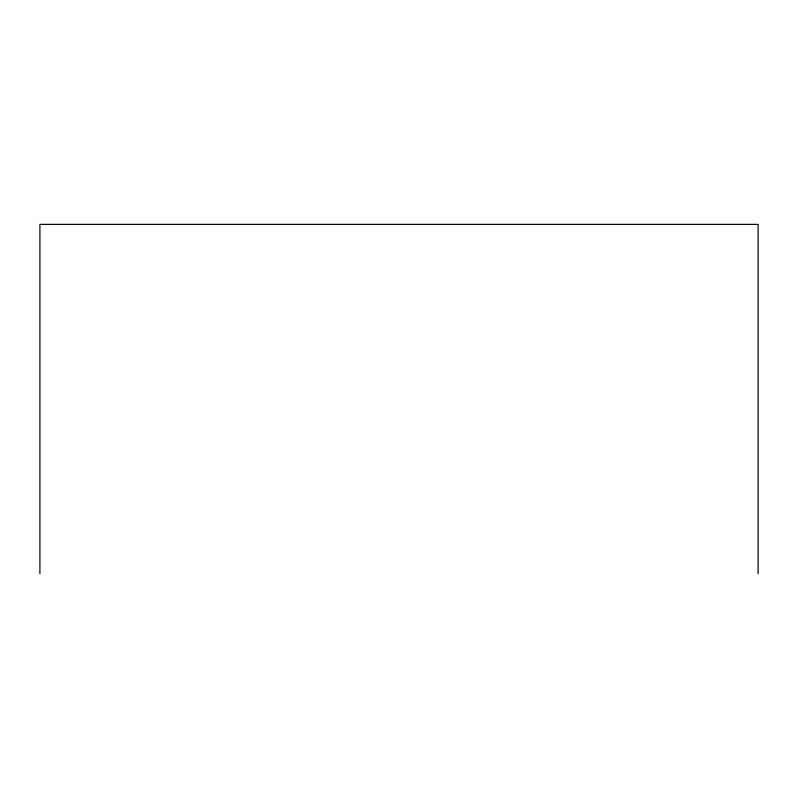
<?xml version="1.0" encoding="UTF-8"?>
<svg xmlns="http://www.w3.org/2000/svg" width="798" height="798" viewBox="0 0 798 798"><rect width="100%" height="100%" fill="white"/><g stroke="black" fill="none" stroke-linecap="round" stroke-linejoin="round"><path stroke-width="1.2" d="M758.1 573.632L758.1 224.368L39.9 224.368L39.9 573.632"/></g></svg>
